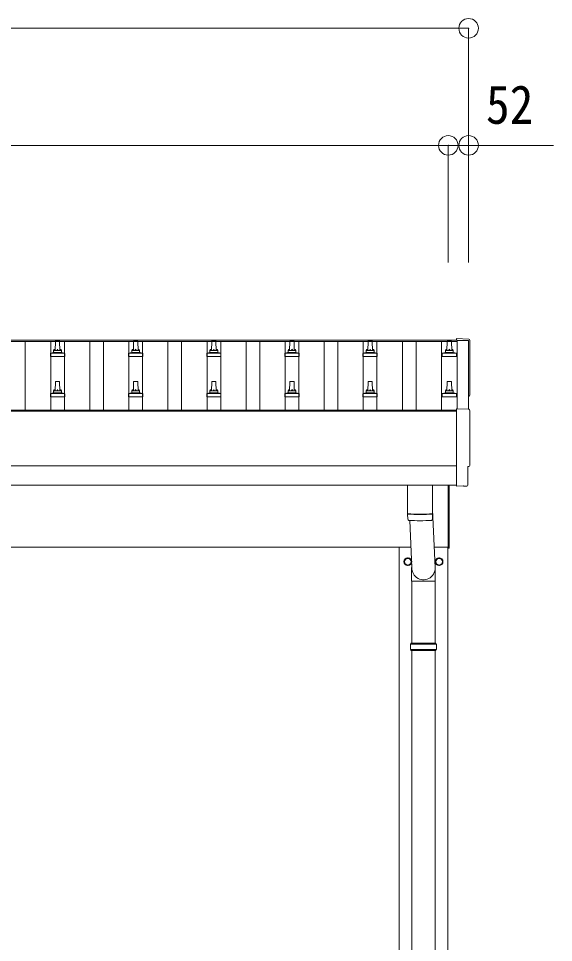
# Model space of a CAD drawing. Units: millimetres at full size, sheet at 1:50; details may follow other scales. Extents: x -14053 to 14053, y -9700 to 9700.
# Drawn here: x -3824 to -2455, y 2312 to 4679 of the extents above; entities that cross this region are included whole.
import ezdxf
from ezdxf.enums import TextEntityAlignment as Align

# ---------------------------------------------------------------- set-up
doc = ezdxf.new("R2010")
doc.units = ezdxf.units.MM
doc.header["$LTSCALE"] = 50
doc.header["$PDMODE"] = 32
doc.header["$PDSIZE"] = 50
for name, color, linetype, lineweight in [('0-2_建具', 4, 'Continuous', 9), ('0-6_手摺', 5, 'Continuous', 5), ('0-8_外構', 6, 'Continuous', 9), ('0-9_敷地', 7, 'Continuous', 9), ('E-8_ﾚｲﾔ232', 6, 'Continuous', 9)]:
    doc.layers.add(name, color=color, linetype=linetype, lineweight=lineweight)
doc.styles.add('ＭＳ ゴシック', font='')
doc.styles.get('ＭＳ ゴシック').set_extended_font_data('MS Gothic')

msp = doc.modelspace()

# ---------------------------------------------------------------- linework, layer by layer
at = {"layer": '0-2_建具'}
for p, q in [((-2701.46, 3851.41), (-5724.46, 3851.41)), ((-2701.46, 3855), (-5701.96, 3855)), ((-3806.96, 3675.39), (-3806.96, 3851.41)), ((-3741.96, 3675.39), (-3741.96, 3851.41)), ((-3706.96, 3675.39), (-3706.96, 3851.41)), ((-3641.96, 3675.39), (-3641.96, 3851.41)), ((-3606.96, 3675.39), (-3606.96, 3851.41)), ((-3541.96, 3675.39), (-3541.96, 3851.41)), ((-3506.96, 3675.39), (-3506.96, 3851.41)), ((-3441.96, 3675.39), (-3441.96, 3851.41)), ((-3406.96, 3675.39), (-3406.96, 3851.41)), ((-3341.96, 3675.39), (-3341.96, 3851.41)), ((-3306.96, 3675.39), (-3306.96, 3851.41)), ((-3241.96, 3675.39), (-3241.96, 3851.41)), ((-3206.96, 3675.39), (-3206.96, 3851.41)), ((-3141.96, 3675.39), (-3141.96, 3851.41)), ((-3106.96, 3675.39), (-3106.96, 3851.41)), ((-3041.96, 3675.39), (-3041.96, 3851.41)), ((-3006.96, 3675.39), (-3006.96, 3851.41)), ((-2941.96, 3675.39), (-2941.96, 3851.41)), ((-2906.96, 3675.39), (-2906.96, 3851.41)), ((-2841.96, 3675.39), (-2841.96, 3851.41)), ((-2806.96, 3675.39), (-2806.96, 3851.41)), ((-2741.96, 3675.39), (-2741.96, 3851.41)), ((-2701.46, 3855), (-2701.46, 3851.41)), ((-2701.46, 3854.03), (-2701.46, 3679.51)), ((-2672.46, 3854.03), (-2701.46, 3854.03)), ((-2672.46, 3678), (-2672.46, 3854.03)), ((-2703.46, 3673.5), (-5745.46, 3673.5)), ((-2703.46, 3675.39), (-5701.96, 3675.39)), ((-5701.96, 3533.61), (-2703.46, 3533.61)), ((-2703.46, 3483.79), (-5701.96, 3483.79)), ((-2724.46, 3322.19), (-2724.46, 3483.69)), ((-2722.46, 3483.69), (-2722.46, 3322.19)), ((-2703.46, 3481.76), (-2703.46, 3480.76)), ((-2683.83, 3480.76), (-2676.91, 3481.12)), ((-5709.46, 3324.69), (-2820.13, 3324.69)), ((-2850.46, 469.69), (-2850.46, 3324.69)), ((-2760.21, 3324.69), (-2724.46, 3324.69)), ((-2725.46, 3324.69), (-2725.46, 469.69)), ((-2724.46, 3322.19), (-2722.46, 3322.19)), ((-2819.36, 3287.94), (-2819.46, 3287.94)), ((-2819.36, 3287.44), (-2819.46, 3287.44)), ((-2756.56, 3287.94), (-2756.46, 3287.94)), ((-2756.56, 3287.44), (-2756.46, 3287.44))]:
    msp.add_line(p, q, dxfattribs=at)
for points in [[(-2671.89, 3857.4), (-2703.46, 3859.05), (-2703.46, 3855)], [(-2671.89, 3677.97), (-2703.46, 3679.62), (-2703.46, 3481.76)], [(-2674.07, 3484.11), (-2674.07, 3531.14), (-2673.47, 3531.14)], [(-2684.57, 3481.04), (-2685.23, 3481.67), (-2703.46, 3480.76)]]:
    msp.add_lwpolyline(points, dxfattribs=at)
for points in [[(-2827.96, 3297.5), (-2836.46, 3292.6), (-2836.46, 3282.78), (-2827.96, 3277.87), (-2819.46, 3282.78), (-2819.46, 3292.6)], [(-2747.96, 3297.5), (-2739.46, 3292.6), (-2739.46, 3282.78), (-2747.96, 3277.87), (-2756.46, 3282.78), (-2756.46, 3292.6)]]:
    msp.add_lwpolyline(points, close=True, dxfattribs=at)
for centre, radius in [((-2827.96, 3287.69), 10), ((-2827.96, 3287.69), 8.5), ((-2747.96, 3287.69), 10), ((-2747.96, 3287.69), 8.5)]:
    msp.add_circle(centre, radius, dxfattribs=at)
for centre, start, end in [((-2827.96, 3287.69), 111.25399, 128.74601), ((-2827.96, 3287.69), 51.25399, 68.74601), ((-2747.96, 3287.69), 111.25399, 128.74601), ((-2747.96, 3287.69), 51.25399, 68.74601), ((-2827.96, 3287.69), 171.25399, 188.74601), ((-2827.96, 3287.69), 231.25399, 248.74601), ((-2827.96, 3287.69), 291.25399, 308.74601), ((-2827.96, 3287.69), 1.66581, 8.74601), ((-2827.96, 3287.69), 351.25399, 358.33419), ((-2747.96, 3287.69), 171.25399, 178.33419), ((-2747.96, 3287.69), 181.66581, 188.74601), ((-2747.96, 3287.69), 231.25399, 248.74601), ((-2747.96, 3287.69), 291.25399, 308.74601), ((-2747.96, 3287.69), 351.25399, 8.74601)]:
    msp.add_arc(centre, 8.6, start, end, dxfattribs=at)
for centre, major_axis, ratio, start_param, end_param in [((-2672.04, 3854.4), (3, 0), 0.99863, 6.2683889, 7.8016218), ((2093.82, 3783.98), (-4763.38, 0), 0.99863, 6.2683889, 6.2976778), ((-2673.47, 3714.98), (4.41, 0), 0.99863, 4.9411535, 6.2976778), ((-2672.04, 3674.97), (3, 0), 0.99863, 6.2683889, 7.8016218), ((2093.82, 3604.54), (-4763.38, 0), 0.99863, 6.2683889, 6.2976778), ((-2673.47, 3535.54), (4.41, 0), 0.99863, 4.712389, 6.2976778), ((-2683.88, 3481.76), (0.727, -0.69), 0.9974, 4.712389, 5.5252311), ((-2677.07, 3484.12), (2.18, -2.07), 0.9974, 5.5252311, 7.0411395)]:
    msp.add_ellipse(centre, major_axis=major_axis, ratio=ratio, start_param=start_param, end_param=end_param, dxfattribs=at)
at = {"layer": '0-6_手摺'}
for p, q in [((-3729.73, 3852), (-3730.46, 3828.48)), ((-3720.19, 3852.98), (-3728.73, 3852.98)), ((-3718.46, 3828.48), (-3719.19, 3852)), ((-3529.73, 3852), (-3530.46, 3828.48)), ((-3520.19, 3852.98), (-3528.73, 3852.98)), ((-3518.46, 3828.48), (-3519.19, 3852)), ((-3329.73, 3852), (-3330.46, 3828.48)), ((-3320.19, 3852.98), (-3328.73, 3852.98)), ((-3318.46, 3828.48), (-3319.19, 3852)), ((-3129.73, 3852), (-3130.46, 3828.48)), ((-3120.19, 3852.98), (-3128.73, 3852.98)), ((-3118.46, 3828.48), (-3119.19, 3852)), ((-2929.73, 3852), (-2930.46, 3828.48)), ((-2920.19, 3852.98), (-2928.73, 3852.98)), ((-2918.46, 3828.48), (-2919.19, 3852)), ((-2726.98, 3852), (-2727.71, 3828.48)), ((-2717.44, 3852.98), (-2725.98, 3852.98)), ((-2715.71, 3828.48), (-2716.44, 3852)), ((-3742.71, 3812.98), (-3742.71, 3820.69)), ((-3742.71, 3812.98), (-3706.21, 3812.98)), ((-3706.59, 3821.48), (-3742.33, 3821.48)), ((-3741.94, 3821.67), (-3735.22, 3823.3)), ((-3714.08, 3823.48), (-3734.84, 3823.48)), ((-3734.46, 3824.27), (-3734.46, 3828.48)), ((-3715.46, 3828.48), (-3733.46, 3828.48)), ((-3714.46, 3824.27), (-3714.46, 3828.48)), ((-3706.97, 3821.67), (-3713.69, 3823.3)), ((-3706.21, 3812.98), (-3706.21, 3820.69)), ((-3542.71, 3812.98), (-3542.71, 3820.69)), ((-3542.71, 3812.98), (-3506.21, 3812.98)), ((-3506.59, 3821.48), (-3542.33, 3821.48)), ((-3541.94, 3821.67), (-3535.22, 3823.3)), ((-3514.08, 3823.48), (-3534.84, 3823.48)), ((-3534.46, 3824.27), (-3534.46, 3828.48)), ((-3515.46, 3828.48), (-3533.46, 3828.48)), ((-3514.46, 3824.27), (-3514.46, 3828.48)), ((-3506.97, 3821.67), (-3513.69, 3823.3)), ((-3506.21, 3812.98), (-3506.21, 3820.69)), ((-3342.71, 3812.98), (-3342.71, 3820.69)), ((-3342.71, 3812.98), (-3306.21, 3812.98)), ((-3306.59, 3821.48), (-3342.33, 3821.48)), ((-3341.94, 3821.67), (-3335.22, 3823.3)), ((-3314.08, 3823.48), (-3334.84, 3823.48)), ((-3334.46, 3824.27), (-3334.46, 3828.48)), ((-3315.46, 3828.48), (-3333.46, 3828.48)), ((-3314.46, 3824.27), (-3314.46, 3828.48)), ((-3306.97, 3821.67), (-3313.69, 3823.3)), ((-3306.21, 3812.98), (-3306.21, 3820.69)), ((-3142.71, 3812.98), (-3142.71, 3820.69)), ((-3142.71, 3812.98), (-3106.21, 3812.98)), ((-3106.59, 3821.48), (-3142.33, 3821.48)), ((-3141.94, 3821.67), (-3135.22, 3823.3)), ((-3114.08, 3823.48), (-3134.84, 3823.48)), ((-3134.46, 3824.27), (-3134.46, 3828.48)), ((-3115.46, 3828.48), (-3133.46, 3828.48)), ((-3114.46, 3824.27), (-3114.46, 3828.48)), ((-3106.97, 3821.67), (-3113.69, 3823.3)), ((-3106.21, 3812.98), (-3106.21, 3820.69)), ((-2942.71, 3812.98), (-2942.71, 3820.69)), ((-2942.71, 3812.98), (-2906.21, 3812.98)), ((-2906.59, 3821.48), (-2942.33, 3821.48)), ((-2941.94, 3821.67), (-2935.22, 3823.3)), ((-2914.08, 3823.48), (-2934.84, 3823.48)), ((-2934.46, 3824.27), (-2934.46, 3828.48)), ((-2915.46, 3828.48), (-2933.46, 3828.48)), ((-2914.46, 3824.27), (-2914.46, 3828.48)), ((-2906.97, 3821.67), (-2913.69, 3823.3)), ((-2906.21, 3812.98), (-2906.21, 3820.69)), ((-2739.96, 3812.98), (-2739.96, 3820.69)), ((-2739.96, 3812.98), (-2703.46, 3812.98)), ((-2703.84, 3821.48), (-2739.58, 3821.48)), ((-2739.19, 3821.67), (-2732.47, 3823.3)), ((-2711.33, 3823.48), (-2732.09, 3823.48)), ((-2731.71, 3824.27), (-2731.71, 3828.48)), ((-2712.71, 3828.48), (-2730.71, 3828.48)), ((-2711.71, 3824.27), (-2711.71, 3828.48)), ((-2704.22, 3821.67), (-2710.94, 3823.3)), ((-2703.46, 3812.98), (-2703.46, 3820.69)), ((-3729.73, 3748.67), (-3730.46, 3725.15)), ((-3720.19, 3749.65), (-3728.73, 3749.65)), ((-3718.46, 3725.15), (-3719.19, 3748.67)), ((-3529.73, 3748.67), (-3530.46, 3725.15)), ((-3520.19, 3749.65), (-3528.73, 3749.65)), ((-3518.46, 3725.15), (-3519.19, 3748.67)), ((-3329.73, 3748.67), (-3330.46, 3725.15)), ((-3320.19, 3749.65), (-3328.73, 3749.65)), ((-3318.46, 3725.15), (-3319.19, 3748.67)), ((-3129.73, 3748.67), (-3130.46, 3725.15)), ((-3120.19, 3749.65), (-3128.73, 3749.65)), ((-3118.46, 3725.15), (-3119.19, 3748.67)), ((-2929.73, 3748.67), (-2930.46, 3725.15)), ((-2920.19, 3749.65), (-2928.73, 3749.65)), ((-2918.46, 3725.15), (-2919.19, 3748.67)), ((-2726.98, 3748.67), (-2727.71, 3725.15)), ((-2717.44, 3749.65), (-2725.98, 3749.65)), ((-2715.71, 3725.15), (-2716.44, 3748.67)), ((-3742.71, 3709.65), (-3742.71, 3717.36)), ((-3706.59, 3718.15), (-3742.33, 3718.15)), ((-3741.94, 3718.33), (-3735.22, 3719.96)), ((-3714.08, 3720.15), (-3734.84, 3720.15)), ((-3734.46, 3720.93), (-3734.46, 3725.15)), ((-3715.46, 3725.15), (-3733.46, 3725.15)), ((-3714.46, 3720.93), (-3714.46, 3725.15)), ((-3706.97, 3718.33), (-3713.69, 3719.96)), ((-3706.21, 3709.65), (-3706.21, 3717.36)), ((-3542.71, 3709.65), (-3542.71, 3717.36)), ((-3506.59, 3718.15), (-3542.33, 3718.15)), ((-3541.94, 3718.33), (-3535.22, 3719.96)), ((-3514.08, 3720.15), (-3534.84, 3720.15)), ((-3534.46, 3720.93), (-3534.46, 3725.15)), ((-3515.46, 3725.15), (-3533.46, 3725.15)), ((-3514.46, 3720.93), (-3514.46, 3725.15)), ((-3506.97, 3718.33), (-3513.69, 3719.96)), ((-3506.21, 3709.65), (-3506.21, 3717.36)), ((-3342.71, 3709.65), (-3342.71, 3717.36)), ((-3306.59, 3718.15), (-3342.33, 3718.15)), ((-3341.94, 3718.33), (-3335.22, 3719.96)), ((-3314.08, 3720.15), (-3334.84, 3720.15)), ((-3334.46, 3720.93), (-3334.46, 3725.15)), ((-3315.46, 3725.15), (-3333.46, 3725.15)), ((-3314.46, 3720.93), (-3314.46, 3725.15)), ((-3306.97, 3718.33), (-3313.69, 3719.96)), ((-3306.21, 3709.65), (-3306.21, 3717.36)), ((-3142.71, 3709.65), (-3142.71, 3717.36)), ((-3106.59, 3718.15), (-3142.33, 3718.15)), ((-3141.94, 3718.33), (-3135.22, 3719.96)), ((-3114.08, 3720.15), (-3134.84, 3720.15)), ((-3134.46, 3720.93), (-3134.46, 3725.15)), ((-3115.46, 3725.15), (-3133.46, 3725.15)), ((-3114.46, 3720.93), (-3114.46, 3725.15)), ((-3106.97, 3718.33), (-3113.69, 3719.96)), ((-3106.21, 3709.65), (-3106.21, 3717.36)), ((-2942.71, 3709.65), (-2942.71, 3717.36)), ((-2906.59, 3718.15), (-2942.33, 3718.15)), ((-2941.94, 3718.33), (-2935.22, 3719.96)), ((-2914.08, 3720.15), (-2934.84, 3720.15)), ((-2934.46, 3720.93), (-2934.46, 3725.15)), ((-2915.46, 3725.15), (-2933.46, 3725.15)), ((-2914.46, 3720.93), (-2914.46, 3725.15)), ((-2906.97, 3718.33), (-2913.69, 3719.96)), ((-2906.21, 3709.65), (-2906.21, 3717.36)), ((-2739.96, 3709.65), (-2739.96, 3717.36)), ((-2703.84, 3718.15), (-2739.58, 3718.15)), ((-2739.19, 3718.33), (-2732.47, 3719.96)), ((-2711.33, 3720.15), (-2732.09, 3720.15)), ((-2731.71, 3720.93), (-2731.71, 3725.15)), ((-2712.71, 3725.15), (-2730.71, 3725.15)), ((-2711.71, 3720.93), (-2711.71, 3725.15)), ((-2704.22, 3718.33), (-2710.94, 3719.96)), ((-2703.46, 3709.65), (-2703.46, 3717.36)), ((-3742.71, 3709.65), (-3706.21, 3709.65)), ((-3542.71, 3709.65), (-3506.21, 3709.65)), ((-3342.71, 3709.65), (-3306.21, 3709.65)), ((-3142.71, 3709.65), (-3106.21, 3709.65)), ((-2942.71, 3709.65), (-2906.21, 3709.65)), ((-2739.96, 3709.65), (-2703.46, 3709.65))]:
    msp.add_line(p, q, dxfattribs=at)
for centre, radius, start, end in [((-3728.73, 3851.98), 1, 90, 178.60509), ((-3720.19, 3851.98), 1, 1.39491, 90), ((-3528.73, 3851.98), 1, 90, 178.60509), ((-3520.19, 3851.98), 1, 1.39491, 90), ((-3328.73, 3851.98), 1, 90, 178.60509), ((-3320.19, 3851.98), 1, 1.39491, 90), ((-3128.73, 3851.98), 1, 90, 178.60509), ((-3120.19, 3851.98), 1, 1.39491, 90), ((-2928.73, 3851.98), 1, 90, 178.60509), ((-2920.19, 3851.98), 1, 1.39491, 90), ((-2725.98, 3851.98), 1, 90, 178.60509), ((-2717.44, 3851.98), 1, 1.39491, 90), ((-3741.71, 3820.69), 1, 103.62699, 180), ((-3735.46, 3824.27), 1, 283.62699, 0), ((-3730.37, 3827.85), 4.13, 90, 171.17633), ((-3733.46, 3827.48), 1, 90, 180), ((-3721.13, 3828.48), 4.83, 133.60282, 180), ((-3727.79, 3828.48), 4.83, 0, 46.39718), ((-3718.54, 3827.85), 4.13, 8.82367, 90), ((-3715.46, 3827.48), 1, 0, 90), ((-3713.46, 3824.27), 1, 180, 256.37301), ((-3707.21, 3820.69), 1, 0, 76.37301), ((-3541.71, 3820.69), 1, 103.62699, 180), ((-3535.46, 3824.27), 1, 283.62699, 0), ((-3530.37, 3827.85), 4.13, 90, 171.17633), ((-3533.46, 3827.48), 1, 90, 180), ((-3521.13, 3828.48), 4.83, 133.60282, 180), ((-3527.79, 3828.48), 4.83, 0, 46.39718), ((-3518.54, 3827.85), 4.13, 8.82367, 90), ((-3515.46, 3827.48), 1, 0, 90), ((-3513.46, 3824.27), 1, 180, 256.37301), ((-3507.21, 3820.69), 1, 0, 76.37301), ((-3341.71, 3820.69), 1, 103.62699, 180), ((-3335.46, 3824.27), 1, 283.62699, 0), ((-3330.37, 3827.85), 4.13, 90, 171.17633), ((-3333.46, 3827.48), 1, 90, 180), ((-3321.13, 3828.48), 4.83, 133.60282, 180), ((-3327.79, 3828.48), 4.83, 0, 46.39718), ((-3318.54, 3827.85), 4.13, 8.82367, 90), ((-3315.46, 3827.48), 1, 0, 90), ((-3313.46, 3824.27), 1, 180, 256.37301), ((-3307.21, 3820.69), 1, 0, 76.37301), ((-3141.71, 3820.69), 1, 103.62699, 180), ((-3135.46, 3824.27), 1, 283.62699, 0), ((-3130.37, 3827.85), 4.13, 90, 171.17633), ((-3133.46, 3827.48), 1, 90, 180), ((-3121.13, 3828.48), 4.83, 133.60282, 180), ((-3127.79, 3828.48), 4.83, 0, 46.39718), ((-3118.54, 3827.85), 4.13, 8.82367, 90), ((-3115.46, 3827.48), 1, 0, 90), ((-3113.46, 3824.27), 1, 180, 256.37301), ((-3107.21, 3820.69), 1, 0, 76.37301), ((-2941.71, 3820.69), 1, 103.62699, 180), ((-2935.46, 3824.27), 1, 283.62699, 0), ((-2930.37, 3827.85), 4.13, 90, 171.17633), ((-2933.46, 3827.48), 1, 90, 180), ((-2921.13, 3828.48), 4.83, 133.60282, 180), ((-2927.79, 3828.48), 4.83, 0, 46.39718), ((-2918.54, 3827.85), 4.13, 8.82367, 90), ((-2915.46, 3827.48), 1, 0, 90), ((-2913.46, 3824.27), 1, 180, 256.37301), ((-2907.21, 3820.69), 1, 0, 76.37301), ((-2738.96, 3820.69), 1, 103.62699, 180), ((-2732.71, 3824.27), 1, 283.62699, 0), ((-2727.62, 3827.85), 4.13, 90, 171.17633), ((-2730.71, 3827.48), 1, 90, 180), ((-2718.38, 3828.48), 4.83, 133.60282, 180), ((-2725.04, 3828.48), 4.83, 0, 46.39718), ((-2715.79, 3827.85), 4.13, 8.82367, 90), ((-2712.71, 3827.48), 1, 0, 90), ((-2710.71, 3824.27), 1, 180, 256.37301), ((-2704.46, 3820.69), 1, 0, 76.37301), ((-3728.73, 3748.65), 1, 90, 178.60509), ((-3720.19, 3748.65), 1, 1.39491, 90), ((-3528.73, 3748.65), 1, 90, 178.60509), ((-3520.19, 3748.65), 1, 1.39491, 90), ((-3328.73, 3748.65), 1, 90, 178.60509), ((-3320.19, 3748.65), 1, 1.39491, 90), ((-3128.73, 3748.65), 1, 90, 178.60509), ((-3120.19, 3748.65), 1, 1.39491, 90), ((-2928.73, 3748.65), 1, 90, 178.60509), ((-2920.19, 3748.65), 1, 1.39491, 90), ((-2725.98, 3748.65), 1, 90, 178.60509), ((-2717.44, 3748.65), 1, 1.39491, 90), ((-3741.71, 3717.36), 1, 103.62699, 180), ((-3735.46, 3720.93), 1, 283.62699, 0), ((-3730.37, 3724.51), 4.13, 90, 171.17633), ((-3733.46, 3724.15), 1, 90, 180), ((-3721.13, 3725.15), 4.83, 133.60282, 180), ((-3727.79, 3725.15), 4.83, 0, 46.39718), ((-3718.54, 3724.51), 4.13, 8.82367, 90), ((-3715.46, 3724.15), 1, 0, 90), ((-3713.46, 3720.93), 1, 180, 256.37301), ((-3707.21, 3717.36), 1, 0, 76.37301), ((-3541.71, 3717.36), 1, 103.62699, 180), ((-3535.46, 3720.93), 1, 283.62699, 0), ((-3530.37, 3724.51), 4.13, 90, 171.17633), ((-3533.46, 3724.15), 1, 90, 180), ((-3521.13, 3725.15), 4.83, 133.60282, 180), ((-3527.79, 3725.15), 4.83, 0, 46.39718), ((-3518.54, 3724.51), 4.13, 8.82367, 90), ((-3515.46, 3724.15), 1, 0, 90), ((-3513.46, 3720.93), 1, 180, 256.37301), ((-3507.21, 3717.36), 1, 0, 76.37301), ((-3341.71, 3717.36), 1, 103.62699, 180), ((-3335.46, 3720.93), 1, 283.62699, 0), ((-3330.37, 3724.51), 4.13, 90, 171.17633), ((-3333.46, 3724.15), 1, 90, 180), ((-3321.13, 3725.15), 4.83, 133.60282, 180), ((-3327.79, 3725.15), 4.83, 0, 46.39718), ((-3318.54, 3724.51), 4.13, 8.82367, 90), ((-3315.46, 3724.15), 1, 0, 90), ((-3313.46, 3720.93), 1, 180, 256.37301), ((-3307.21, 3717.36), 1, 0, 76.37301), ((-3141.71, 3717.36), 1, 103.62699, 180), ((-3135.46, 3720.93), 1, 283.62699, 0), ((-3130.37, 3724.51), 4.13, 90, 171.17633), ((-3133.46, 3724.15), 1, 90, 180), ((-3121.13, 3725.15), 4.83, 133.60282, 180), ((-3127.79, 3725.15), 4.83, 0, 46.39718), ((-3118.54, 3724.51), 4.13, 8.82367, 90), ((-3115.46, 3724.15), 1, 0, 90), ((-3113.46, 3720.93), 1, 180, 256.37301), ((-3107.21, 3717.36), 1, 0, 76.37301), ((-2941.71, 3717.36), 1, 103.62699, 180), ((-2935.46, 3720.93), 1, 283.62699, 0), ((-2930.37, 3724.51), 4.13, 90, 171.17633), ((-2933.46, 3724.15), 1, 90, 180), ((-2921.13, 3725.15), 4.83, 133.60282, 180), ((-2927.79, 3725.15), 4.83, 0, 46.39718), ((-2918.54, 3724.51), 4.13, 8.82367, 90), ((-2915.46, 3724.15), 1, 0, 90), ((-2913.46, 3720.93), 1, 180, 256.37301), ((-2907.21, 3717.36), 1, 0, 76.37301), ((-2738.96, 3717.36), 1, 103.62699, 180), ((-2732.71, 3720.93), 1, 283.62699, 0), ((-2727.62, 3724.51), 4.13, 90, 171.17633), ((-2730.71, 3724.15), 1, 90, 180), ((-2718.38, 3725.15), 4.83, 133.60282, 180), ((-2725.04, 3725.15), 4.83, 0, 46.39718), ((-2715.79, 3724.51), 4.13, 8.82367, 90), ((-2712.71, 3724.15), 1, 0, 90), ((-2710.71, 3720.93), 1, 180, 256.37301), ((-2704.46, 3717.36), 1, 0, 76.37301)]:
    msp.add_arc(centre, radius, start, end, dxfattribs=at)
at = {"layer": '0-8_外構'}
msp.add_line((-2724.46, 4354), (-2672.46, 4354), dxfattribs=at)
at = {"layer": '0-9_敷地'}
for p, q in [((-2828.46, 3483.69), (-2828.46, 3410.63)), ((-2764.46, 3483.69), (-2764.46, 3410.63)), ((-2828.49, 3409.64), (-2828.26, 3396.65)), ((-2823.98, 3410.36), (-2823.97, 3409.36)), ((-2768.93, 3410.36), (-2768.95, 3409.36)), ((-2764.66, 3396.65), (-2764.43, 3409.64)), ((-2764.46, 3420.21), (-2757.9, 3272.65)), ((-2822.92, 3393.36), (-2818.02, 3272.65)), ((-2818.11, 3237.98), (-2818.11, 3272.65)), ((-2757.81, 3237.98), (-2757.81, 3272.65)), ((-2818.11, 3237.98), (-2787.96, 3237.98)), ((-2817.96, 3237.98), (-2817.96, 3078.69)), ((-2757.81, 3237.98), (-2787.96, 3237.98)), ((-2757.96, 3237.98), (-2757.96, 3078.69)), ((-2820.96, 3076.69), (-2754.96, 3076.69)), ((-2819.96, 3078.69), (-2755.96, 3078.69)), ((-2819.96, 3078.69), (-2819.96, 3076.69)), ((-2755.96, 3078.69), (-2755.96, 3076.69)), ((-2820.96, 3062.69), (-2754.96, 3062.69)), ((-2819.96, 3060.69), (-2819.96, 3062.69)), ((-2819.96, 3060.69), (-2755.96, 3060.69)), ((-2817.96, 3060.69), (-2817.96, 2128.69)), ((-2757.96, 3060.69), (-2757.96, 2128.69)), ((-2755.96, 3060.69), (-2755.96, 3062.69))]:
    msp.add_line(p, q, dxfattribs=at)
for centre, radius, start, end in [((-2796.46, 3890.37), 480.8, 266.18381, 273.81619), ((-2796.46, 3889.37), 480.8, 266.18381, 273.81619), ((-2824.84, 3396.89), 3.43, 183.90213, 262.99006), ((-2796.45, 3912.35), 519.67, 266.82198, 273.17643), ((-2768.08, 3396.89), 3.43, 277.08355, 356.08693), ((-2772.21, 3069.69), 49.25, 171.82876, 180.00002), ((-2803.71, 3069.69), 49.25, 359.99998, 8.17124), ((-2772.21, 3069.69), 49.25, 180.00002, 188.17127), ((-2803.71, 3069.69), 49.25, 351.82873, 359.99998)]:
    msp.add_arc(centre, radius, start, end, dxfattribs=at)
msp.add_ellipse((-2787.96, 3272.65), major_axis=(0, -31.56), ratio=0.952301, start_param=4.712389, end_param=7.9831455, dxfattribs=at)
at = {"layer": 'E-8_ﾚｲﾔ232'}
for p, q in [((-5724.46, 4354), (-2724.46, 4354)), ((-2724.46, 4354), (-2724.46, 4054)), ((-2672.46, 4354), (-2672.46, 4054)), ((-2455.06, 4354), (-2672.46, 4354))]:
    msp.add_line(p, q, dxfattribs=at)
msp.add_lwpolyline([(-11176.46, 4654), (-2672.46, 4654), (-2672.46, 4054)], dxfattribs=at)
for p in [(-2672.46, 4654), (-2724.46, 4354), (-2672.46, 4354)]:
    msp.add_point(p, dxfattribs=at)

# ---------------------------------------------------------------- texts
at = {"layer": 'E-8_ﾚｲﾔ232', "color": 7, "style": 'ＭＳ ゴシック', "width": 0.9}
msp.add_text('52', height=98.97, dxfattribs=at).set_placement((-2627.85, 4379.45), align=Align.BOTTOM_LEFT)

doc.saveas('drawing.dxf')
